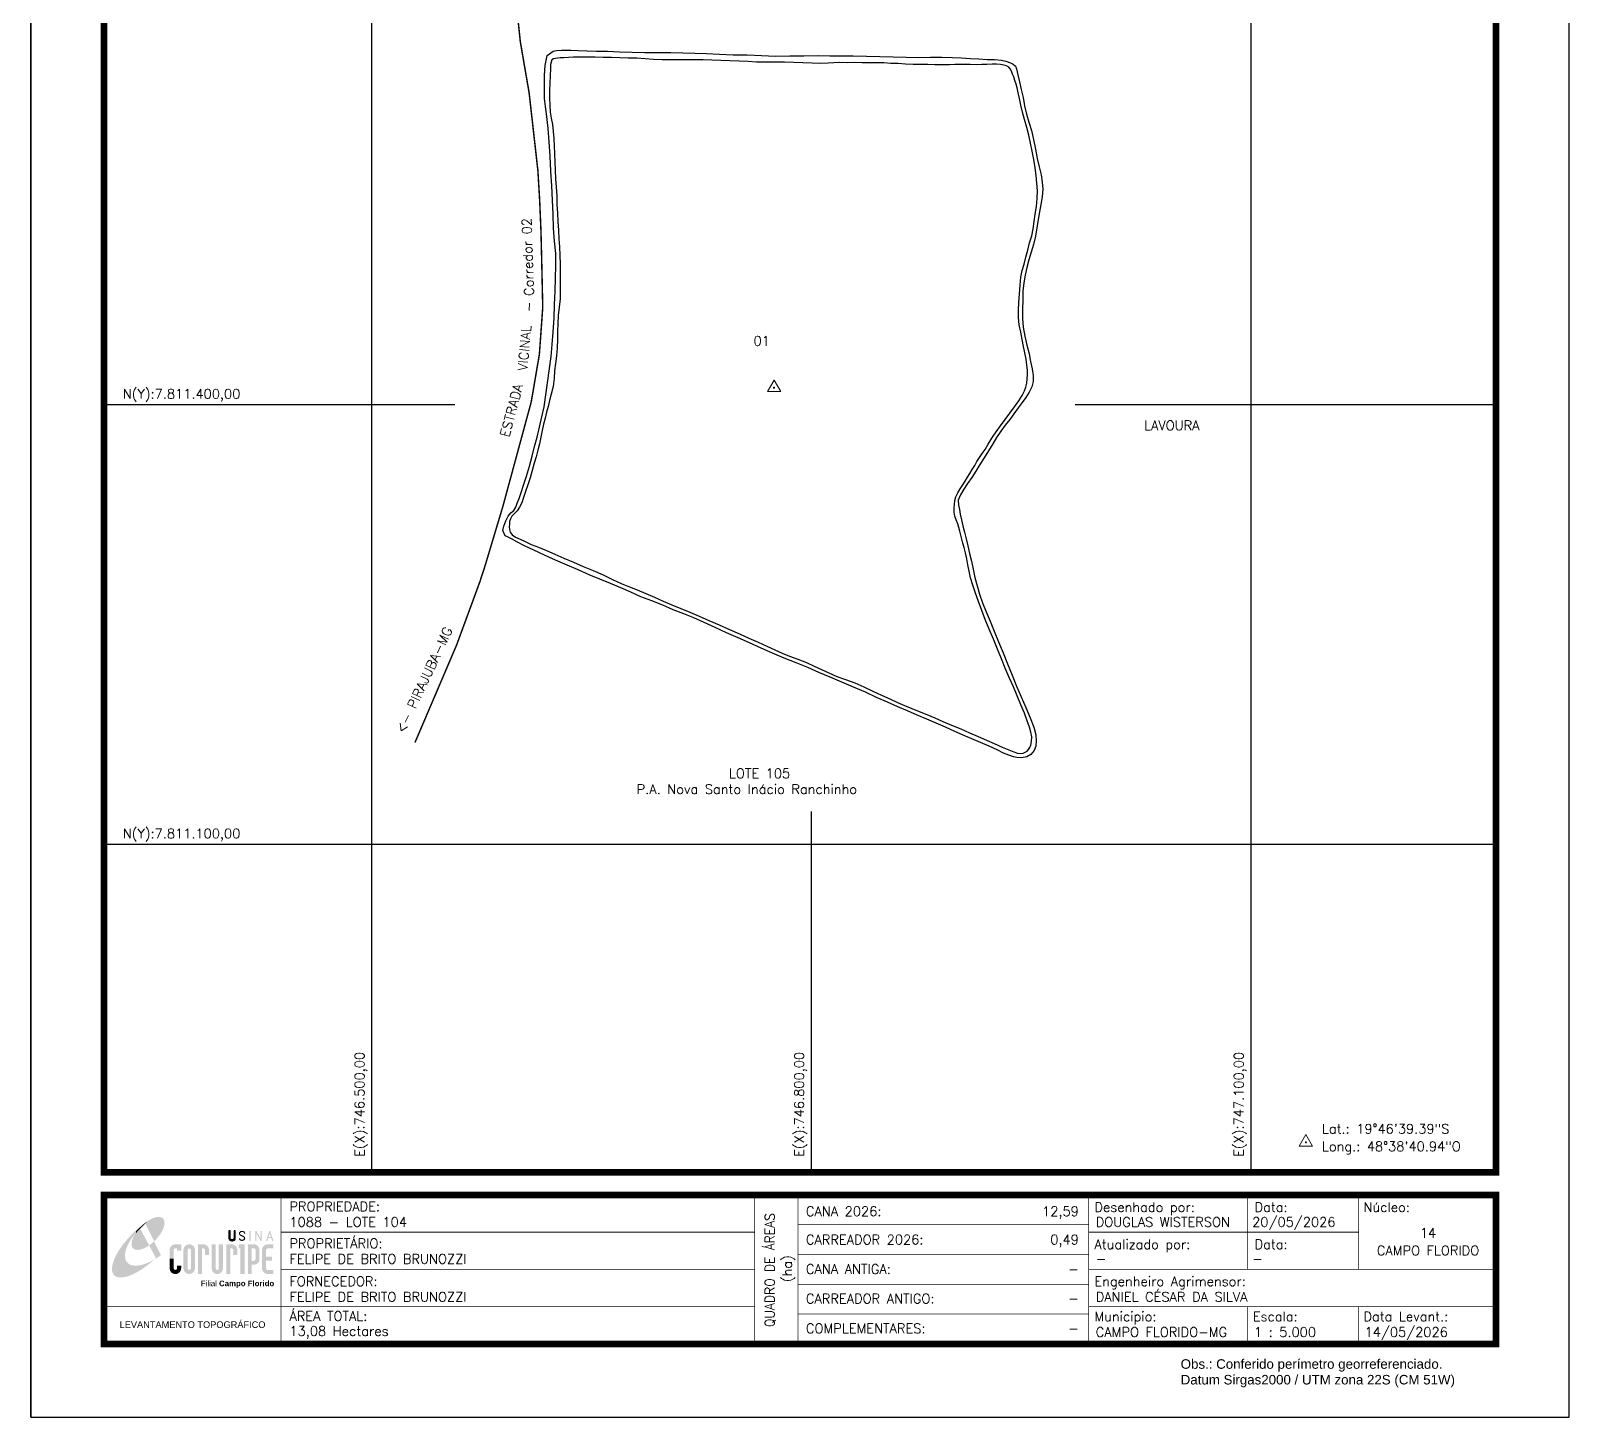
# Model space of a CAD drawing. Header units: millimetres. Extents: x 746267 to 747317, y 7810709 to 7812194.
# Drawn here: x 746267 to 747317, y 7810709 to 7811655 of the extents above; entities that cross this region are included whole.
import ezdxf
from ezdxf.enums import TextEntityAlignment as Align

# ---------------------------------------------------------------- set-up
doc = ezdxf.new("R2010")
doc.units = ezdxf.units.MM
doc.linetypes.add('LIN0', pattern=[0])
for name, color, linetype in [('0114001088', 1, 'Continuous'), ('0114001088001', 5, 'Continuous'), ('CONFRONTANTES', 7, 'Continuous'), ('ESTRADA', 1, 'Continuous'), ('MALHA', 8, 'Continuous'), ('MARGEM', 5, 'Continuous'), ('TEXTO', 7, 'Continuous')]:
    doc.layers.add(name, color=color, linetype=linetype)
doc.styles.add('ARIAL', font='arial.ttf')
doc.styles.add('marcelo', font='arial.ttf')
doc.styles.add('Simplex', font='simplex.shx')
doc.styles.get("Standard").update_dxf_attribs({"font": 'arial.ttf'})

# ---------------------------------------------------------------- blocks, each defined once
blk = doc.blocks.new('A$C78F83FB3')
at = {"layer": 'MARGEM'}
h = blk.add_hatch(color=20, dxfattribs=at)
edge = h.paths.add_edge_path()
edge.add_ellipse((19.49, 23.77), major_axis=(-6.68, -6.67), ratio=0.469426, start_angle=292.73277, end_angle=601.25787)
edge.add_ellipse((22.83, 22.05), major_axis=(12.64, 11.29), ratio=0.457614, start_angle=79.90686, end_angle=107.91393)
edge = h.paths.add_edge_path()
edge.add_ellipse((18.28, 18.7), major_axis=(13.95, 13.59), ratio=0.386848, start_angle=63.96117, end_angle=264.59932)
edge.add_ellipse((22.83, 22.05), major_axis=(12.64, 11.29), ratio=0.457614, start_angle=107.91393, end_angle=245.11815, ccw=False)
edge.add_ellipse((19.49, 23.77), major_axis=(-6.68, -6.67), ratio=0.469426, start_angle=241.25787, end_angle=292.73277, ccw=False)
for color, points in [(20, [(15.46, 26.12), (14.17, 24.81), (14.06, 24.24), (14.39, 23.97), (14.67, 24.54), (19.47, 29.32), (18.48, 28.66), (17.31, 27.78)]), (7, [(58.42, 24.9), (57.9, 24.9), (57.9, 21.73, -0.414214), (57.15, 20.98), (56.84, 20.98, -0.414214), (56.09, 21.73), (56.09, 24.9), (55.57, 24.9), (55.57, 21.73, 0.414214), (56.84, 20.46), (57.15, 20.46, 0.414214), (58.42, 21.73)]), (7, [(61.7, 24.9), (61.23, 24.9, 0.396318), (60.04, 23.78), (60.04, 23.72, 0.151912), (60.39, 22.97), (60.46, 22.92), (62.18, 22), (62.85, 21.83, 0.12407), (62.51, 22.42), (60.75, 23.36, -0.13192), (60.56, 23.77, -0.385578), (61.23, 24.37), (61.7, 24.37, -0.414214), (62.37, 23.7), (62.89, 23.7, 0.414214)]), (7, [(62.37, 23.7), (62.89, 23.7, 0.414214), (61.7, 24.9), (61.23, 24.9, 0.396318), (60.04, 23.78), (60.04, 23.72, 0.151912), (60.39, 22.97), (60.46, 22.92), (62.18, 22), (62.18, 22, -0.131921), (62.37, 21.59, -0.385578), (61.7, 20.98), (61.23, 20.98, -0.414214), (60.56, 21.65), (60.04, 21.65, 0.414214), (61.23, 20.46), (61.7, 20.46, 0.402546), (62.89, 21.61, 0.165292), (62.51, 22.42), (60.75, 23.36, -0.13192), (60.56, 23.77, -0.385578), (61.23, 24.37), (61.7, 24.37, -0.414214)]), (7, [(30.97, 12.46), (29.13, 12.46), (29.13, 8.21, 1), (34.29, 8.21), (34.29, 9.41), (32.45, 9.41), (32.45, 8.21, -1), (30.97, 8.21)])]:
    blk.add_hatch(color=color, dxfattribs=at).paths.add_polyline_path(points)
h = blk.add_hatch(color=7, dxfattribs=at)
h.paths.add_polyline_path([(65.24, 24.9), (64.72, 24.9), (64.72, 20.46), (65.24, 20.46)])
h.paths.add_polyline_path([(67.38, 20.46), (67.9, 20.46), (67.9, 23.74), (69.74, 20.46), (70.23, 20.46), (70.23, 24.9), (69.71, 24.9), (69.71, 21.58), (67.85, 24.9), (67.38, 24.9)])
h.paths.add_polyline_path([(72.17, 20.46), (72.72, 20.46), (73.14, 21.73), (74.49, 21.73), (74.9, 20.46), (75.45, 20.46), (74, 24.9), (73.62, 24.9)])
h.paths.add_polyline_path([(73.81, 23.8), (74.32, 22.25), (73.31, 22.25)], flags=16)
h = blk.add_hatch(color=7, dxfattribs=at)
h.paths.add_polyline_path([(31.71, 18.93, 0.414214), (29.13, 16.35), (29.13, 12.46), (30.97, 12.46), (30.97, 16.35, -0.414214), (31.71, 17.09), (32.45, 17.09), (32.45, 16.02), (34.29, 16.02), (34.29, 18.93)])
h.paths.add_polyline_path([(44.15, 17.09, -0.414214), (44.89, 16.35), (44.89, 14.1), (46.72, 14.1), (46.72, 16.17, 0.433937), (44.15, 18.93), (41.77, 18.93), (41.77, 12.46), (43.61, 12.46), (43.61, 17.09)])
h.paths.add_polyline_path([(43.61, 12.46), (41.77, 12.46), (41.77, 5.62), (43.61, 5.62)])
h.paths.add_polyline_path([(47.92, 12.46), (49.75, 12.46), (49.75, 18.93), (47.92, 18.93)])
h.paths.add_polyline_path([(52.91, 18.93), (51.08, 18.93), (51.08, 12.46), (52.91, 12.46)])
h.paths.add_polyline_path([(51.08, 8.12, -1), (49.75, 8.12), (49.75, 12.46), (47.92, 12.46), (47.92, 8.12, 1), (52.91, 8.12), (52.91, 12.46), (51.08, 12.46)])
h.paths.add_polyline_path([(54.41, 12.46), (56.25, 12.46), (56.25, 17.09), (56.79, 17.09, -0.414214), (57.53, 16.35), (57.53, 14.1), (59.36, 14.1), (59.36, 16.17, 0.433937), (56.79, 18.93), (54.41, 18.93)])
h.paths.add_polyline_path([(56.25, 12.46), (54.41, 12.46), (54.41, 5.62), (56.25, 5.62)])
h.paths.add_polyline_path([(60.73, 12.46), (62.58, 12.46), (62.58, 18.93), (60.02, 18.93), (60.02, 17.08), (60.73, 17.08)])
h.paths.add_polyline_path([(62.58, 12.46), (60.73, 12.46), (60.73, 5.62), (62.58, 5.62)])
h.paths.add_polyline_path([(64.06, 12.46), (65.82, 12.46), (65.82, 17.17), (66.66, 17.17, -0.450417), (67.48, 16.25), (67.48, 12.46), (69.24, 12.46, 0.002307), (69.24, 12.48, 0.005282), (69.23, 12.54, -0.000938), (69.23, 12.53), (69.23, 16.17, 0.433937), (66.66, 18.93), (64.06, 18.93)])
h.paths.add_polyline_path([(64.06, 5.62), (65.82, 5.62), (65.82, 9.77), (66.66, 9.77, 0.426056), (69.24, 12.46), (67.48, 12.46), (67.48, 12.45, -0.450417), (66.66, 11.53), (65.82, 11.53), (65.82, 12.46), (64.06, 12.46)])
h.paths.add_polyline_path([(70.37, 12.46), (74.87, 12.46), (74.87, 13.44), (72.21, 13.44), (72.21, 16.35, -0.414214), (72.95, 17.09), (75.38, 17.09), (75.38, 18.93), (72.95, 18.93, 0.414214), (70.37, 16.35)])
h.paths.add_polyline_path([(72.21, 11.62), (74.87, 11.62), (74.87, 12.46), (70.37, 12.46), (70.37, 8.21, 0.414214), (72.95, 5.62), (75.38, 5.62), (75.38, 7.47), (72.95, 7.47, -0.414214), (72.21, 8.21)])
h = blk.add_hatch(color=7, dxfattribs=at)
h.paths.add_polyline_path([(35.29, 16.35), (35.29, 8.21, 1), (40.46, 8.21, 0.016978), (40.45, 8.38), (40.45, 16.17, 0.433937), (37.88, 18.93), (37.87, 18.93, 0.41391)])
h.paths.add_polyline_path([(38.62, 16.35), (38.62, 8.21, -1), (37.13, 8.21), (37.13, 16.35, -1)], flags=16)
at = {"layer": 'MARGEM', "color": 7}
blk.add_lwpolyline([(58.42, 24.9), (57.9, 24.9), (57.9, 21.73, -0.414214), (57.15, 20.98), (56.84, 20.98, -0.414214), (56.09, 21.73), (56.09, 24.9), (55.57, 24.9), (55.57, 21.73, 0.414214), (56.84, 20.46), (57.15, 20.46, 0.414214), (58.42, 21.73), (58.42, 24.9)], format="xyb", close=True, dxfattribs=at)
at = {"layer": 'MARGEM', "color": 252, "insert": (43.05, 2.72), "char_height": 2.5, "attachment_point": 1, "style": 'ARIAL'}
blk.add_mtext_dynamic_manual_height_columns('Filial {\\fArial|b1|i0|c0|p34;Campo Florido}', width=33.0271, gutter_width=2.46, heights=[2.95], dxfattribs=at)

msp = doc.modelspace()

# ---------------------------------------------------------------- linework, layer by layer
at = {"layer": '0114001088', "elevation": 618.1}
msp.add_lwpolyline([(746924.9, 7811635.3), (746929.7, 7811634.8), (746932.6, 7811634.2), (746935.9, 7811633), (746937.6, 7811632.2), (746939.3, 7811630.7), (746940, 7811628.9), (746940.9, 7811624.9), (746942, 7811620.1), (746943.1, 7811614.8), (746944.4, 7811609.3), (746945.5, 7811603.6), (746946.7, 7811598), (746948.4, 7811592.6), (746950.1, 7811586.9), (746951.5, 7811580.7), (746952.9, 7811574.2), (746954.1, 7811567.7), (746955.4, 7811562.1), (746956.7, 7811556.7), (746957.5, 7811551.6), (746957.8, 7811546.8), (746957.4, 7811541.7), (746956.5, 7811536.5), (746955.6, 7811531.3), (746954.7, 7811526.1), (746953.8, 7811520.5), (746952.9, 7811514.7), (746951.6, 7811509.2), (746949.9, 7811503.9), (746948.3, 7811498.7), (746947.1, 7811493.5), (746945.8, 7811488.2), (746944.9, 7811483), (746944.3, 7811477.3), (746944.2, 7811471.3), (746944, 7811464.8), (746944.1, 7811458.6), (746944.6, 7811452.6), (746945.7, 7811446.6), (746947.1, 7811440.4), (746948.5, 7811434.6), (746949.6, 7811429.2), (746950.6, 7811424.3), (746951.3, 7811419.8), (746951.4, 7811415.6), (746950.5, 7811412), (746948.6, 7811408.4), (746946.3, 7811404.8), (746943.8, 7811401.3), (746941.1, 7811397.6), (746938.2, 7811393.6), (746935.4, 7811389.7), (746932.3, 7811385.8), (746929.3, 7811381.8), (746926.3, 7811377.5), (746923.7, 7811373.2), (746920.9, 7811368.4), (746917.9, 7811363.5), (746914.9, 7811358.9), (746912.1, 7811354.4), (746909.4, 7811350.1), (746906.6, 7811346), (746903.9, 7811342.2), (746901.7, 7811338.3), (746900.2, 7811334.6), (746900.4, 7811331.3), (746901, 7811328.2), (746901.6, 7811325.1), (746902.3, 7811321.3), (746903.2, 7811317.2), (746904.4, 7811312.9), (746905.6, 7811308.3), (746906.8, 7811303.4), (746907.9, 7811298.3), (746909.2, 7811293.1), (746910.4, 7811287.6), (746911.6, 7811282), (746913, 7811276.3), (746914.6, 7811270.5), (746916.8, 7811264.6), (746919.3, 7811258.5), (746922, 7811252), (746924.8, 7811245.2), (746927.7, 7811238), (746930.8, 7811230.6), (746933.8, 7811222.9), (746936.9, 7811215.3), (746940, 7811207.8), (746943.2, 7811200.4), (746946.3, 7811193.1), (746949.2, 7811186.2), (746951.7, 7811179.7), (746953.1, 7811174.6), (746953.4, 7811170.4), (746953.2, 7811166.7), (746952, 7811163.8), (746949.8, 7811161.2), (746946.9, 7811159.5), (746943.4, 7811158.8), (746940.2, 7811159.1), (746937.8, 7811159.6), (746934.8, 7811160.6), (746931.1, 7811162.1), (746926.7, 7811164.2), (746921.3, 7811166.7), (746915.4, 7811169.2), (746909.4, 7811171.8), (746903.6, 7811174.3), (746897.9, 7811176.9), (746891.5, 7811179.7), (746885, 7811182.4), (746878.8, 7811185.3), (746872.2, 7811188), (746865.6, 7811190.9), (746858.9, 7811193.7), (746851.9, 7811196.9), (746844.5, 7811200.1), (746836.8, 7811203.6), (746828.8, 7811207), (746820.7, 7811210.5), (746812.8, 7811213.8), (746805.1, 7811217), (746797.5, 7811220.4), (746789.5, 7811223.7), (746781.4, 7811226.9), (746773.5, 7811230.2), (746765.7, 7811233.6), (746757.8, 7811237.3), (746749.9, 7811240.8), (746742, 7811244.1), (746734.2, 7811247.7), (746726.8, 7811251.2), (746719.8, 7811254.3), (746712.9, 7811257), (746705.7, 7811259.9), (746698.5, 7811263), (746691, 7811265.9), (746683.6, 7811268.8), (746676.8, 7811271.9), (746669.9, 7811274.9), (746662.9, 7811277.8), (746655.6, 7811280.7), (746648.3, 7811283.8), (746640.8, 7811287.1), (746633.2, 7811290.4), (746625.4, 7811293.8), (746617.7, 7811297.2), (746610.5, 7811300.5), (746604.1, 7811303.5), (746599, 7811306.2), (746595.3, 7811308.3), (746592.6, 7811309.6), (746590.9, 7811310.3), (746589.4, 7811313.9), (746590, 7811316.8), (746591.4, 7811320.5), (746592.9, 7811323.8), (746594.8, 7811325.9), (746596.8, 7811327.6), (746598.2, 7811329.8), (746599.2, 7811332.5), (746600.6, 7811335.9), (746601.9, 7811339.9), (746603.5, 7811345), (746605.6, 7811351.1), (746607.6, 7811357.8), (746609.3, 7811364.7), (746611, 7811371.2), (746612.7, 7811377.7), (746614.4, 7811384.4), (746616, 7811391.4), (746617.5, 7811398.3), (746622.3, 7811432.7), (746623, 7811440.9), (746623.8, 7811449.6), (746624.3, 7811458.8), (746624.7, 7811468.1), (746625, 7811477.3), (746625.4, 7811486.2), (746625.6, 7811494.7), (746625.5, 7811503), (746624.6, 7811511.4), (746624, 7811520.2), (746623.6, 7811529.7), (746623.2, 7811539.4), (746622.8, 7811549.2), (746622.2, 7811559.1), (746621.6, 7811569.3), (746620.9, 7811579.1), (746620.4, 7811588.2), (746619.3, 7811596.4), (746618.4, 7811603.3), (746617.9, 7811608.7), (746617.9, 7811624.3), (746618.2, 7811631.2), (746619.7, 7811638.1), (746623.6, 7811641), (746625.9, 7811641.4), (746629.5, 7811641.7), (746632.4, 7811641.7), (746635.8, 7811641.7), (746640.7, 7811641.5), (746646.9, 7811641.2), (746653.4, 7811641.1), (746660.8, 7811640.9), (746669, 7811640.6), (746677.6, 7811640.3), (746686.3, 7811640.1), (746695.2, 7811640.1), (746704, 7811640), (746712.2, 7811639.8), (746720.3, 7811639.6), (746728.4, 7811639.4), (746737.2, 7811639), (746746.6, 7811638.6), (746756.2, 7811638.4), (746765.8, 7811638.1), (746775.5, 7811637.7), (746785.2, 7811637.8), (746794.8, 7811637.9), (746804.5, 7811638), (746812.5, 7811637.9), (746820, 7811637.9), (746828.5, 7811637.8), (746837.5, 7811637.6), (746846.6, 7811637.4), (746855.7, 7811637.2), (746864.6, 7811636.9), (746873, 7811636.7), (746881.2, 7811636.8), (746889, 7811636.8), (746896.1, 7811636.6), (746902.3, 7811636.4), (746908.3, 7811636.1), (746914.3, 7811635.7), (746920, 7811635.4)], close=True, dxfattribs=at)
at = {"layer": '0114001088001', "elevation": 618.1}
msp.add_lwpolyline([(746626.7, 7811636.3), (746625.2, 7811636.1), (746623.9, 7811635.8), (746622.8, 7811635), (746622.3, 7811633.6), (746622, 7811631.8), (746621.9, 7811629.2), (746621.3, 7811614.1), (746621.3, 7811609.2), (746621.4, 7811604.1), (746621.7, 7811599.4), (746622.3, 7811595.3), (746623.2, 7811591), (746623.8, 7811586.3), (746624.1, 7811581.4), (746624.4, 7811576.4), (746624.6, 7811571), (746624.9, 7811565.5), (746625.1, 7811559.8), (746625.3, 7811554), (746625.8, 7811548.1), (746626.2, 7811542.2), (746626.3, 7811536.3), (746626.7, 7811530.4), (746627, 7811524.6), (746627.3, 7811518.8), (746627.6, 7811513), (746628, 7811507.4), (746628.3, 7811501.7), (746628.5, 7811495.8), (746628.6, 7811489.8), (746628.6, 7811483.9), (746628.6, 7811478), (746628.4, 7811472), (746627.8, 7811466.3), (746627.1, 7811460.7), (746626.8, 7811455.2), (746626.6, 7811449.7), (746626.6, 7811444.3), (746626.4, 7811438.7), (746625.9, 7811433.1), (746625.3, 7811427.8), (746624.7, 7811422.8), (746624.3, 7811417.6), (746623.6, 7811412.1), (746622.4, 7811406.9), (746621.1, 7811402.6), (746620.2, 7811398.6), (746619.2, 7811394.8), (746618.2, 7811390.7), (746617.2, 7811386.5), (746616.3, 7811382.2), (746615.3, 7811377.6), (746614.3, 7811373.2), (746613.2, 7811368.8), (746612, 7811364.3), (746610.7, 7811359.8), (746609.4, 7811355), (746608, 7811350), (746606.5, 7811345.2), (746604.9, 7811340.5), (746603.5, 7811336.4), (746602.3, 7811332.9), (746600.8, 7811329.9), (746599.1, 7811327.4), (746597.1, 7811325.4), (746595.5, 7811323.7), (746594.5, 7811322), (746593.9, 7811320.2), (746593.8, 7811318.3), (746593.7, 7811316.5), (746593.8, 7811314.7), (746594.4, 7811312.9), (746595.8, 7811311.1), (746598.1, 7811309.5), (746601.1, 7811308), (746604.6, 7811306.4), (746608.8, 7811304.5), (746613.7, 7811302.5), (746619.1, 7811300.2), (746624.9, 7811297.7), (746631, 7811295.1), (746637.6, 7811292.3), (746644.3, 7811289.4), (746651.1, 7811286.6), (746657.9, 7811283.6), (746664.3, 7811280.6), (746670.2, 7811277.9), (746675.7, 7811275.6), (746681.1, 7811273.4), (746687, 7811271), (746692.8, 7811268.5), (746698.8, 7811265.8), (746704.7, 7811263.2), (746710.8, 7811260.8), (746716.9, 7811258.2), (746723.3, 7811255.4), (746730, 7811252.5), (746737, 7811249.5), (746744, 7811246.4), (746750.8, 7811243.4), (746757.3, 7811240.5), (746763.7, 7811237.7), (746769.6, 7811235), (746774.9, 7811232.6), (746779.9, 7811230.3), (746785.1, 7811228.3), (746790.7, 7811226.2), (746796.6, 7811223.8), (746801.9, 7811221.4), (746806.9, 7811219.1), (746811.9, 7811216.8), (746817.3, 7811214.3), (746823.2, 7811212.4), (746829.5, 7811210), (746835.7, 7811207.2), (746841.8, 7811204.4), (746847.7, 7811201.7), (746853.6, 7811199.2), (746858.7, 7811196.6), (746863.6, 7811194.6), (746868.4, 7811192.5), (746873.4, 7811190.5), (746878.7, 7811188.5), (746884.1, 7811186.2), (746889.6, 7811183.7), (746895.5, 7811181.2), (746901.9, 7811178.7), (746907.9, 7811176), (746913.8, 7811173.3), (746919.5, 7811170.9), (746924.8, 7811168.6), (746930.2, 7811166.2), (746934.7, 7811164.4), (746938.1, 7811162.9), (746940.7, 7811162.1), (746942.9, 7811161.9), (746944.5, 7811162), (746945.9, 7811162.6), (746947.2, 7811163.5), (746948.2, 7811164.6), (746949, 7811165.9), (746949.8, 7811167.6), (746950.2, 7811170.1), (746950.3, 7811173.1), (746949.8, 7811176.4), (746948.7, 7811179.8), (746947.2, 7811184.1), (746945.3, 7811189.4), (746943, 7811195.1), (746940.4, 7811201.1), (746937.8, 7811207.4), (746935, 7811213.6), (746932.3, 7811220), (746929.7, 7811226.5), (746927, 7811233.1), (746924.2, 7811239.8), (746921.3, 7811246.6), (746918.6, 7811253.2), (746916.2, 7811259.4), (746914, 7811265.4), (746912, 7811271.2), (746910.1, 7811276.6), (746908.6, 7811281.6), (746907.6, 7811286.2), (746906.8, 7811290.6), (746906.1, 7811294.7), (746905.1, 7811298.7), (746904.2, 7811302.3), (746903.4, 7811305.3), (746902.6, 7811308.1), (746902, 7811310.8), (746901.3, 7811313.4), (746900.6, 7811316), (746899.8, 7811318.6), (746898.8, 7811321.2), (746897.9, 7811323.8), (746897.4, 7811326.4), (746897.3, 7811329), (746897.6, 7811331.6), (746897.9, 7811334.5), (746898.6, 7811337), (746899.8, 7811339.6), (746901.5, 7811342.3), (746903.3, 7811345.1), (746905, 7811347.7), (746906.4, 7811350.3), (746908, 7811352.9), (746909.7, 7811355.6), (746911.4, 7811358.3), (746912.9, 7811361), (746914.6, 7811363.7), (746916.5, 7811366.4), (746918.5, 7811369.3), (746920.6, 7811372.8), (746923.1, 7811376.9), (746926.1, 7811381.2), (746929.1, 7811385.4), (746932.2, 7811389.6), (746935.3, 7811394), (746938.5, 7811398.4), (746941.5, 7811402.4), (746943.8, 7811406), (746945.5, 7811409.2), (746946.4, 7811411.8), (746947, 7811414.5), (746947.3, 7811417.4), (746947.5, 7811420.4), (746947.4, 7811423.4), (746947.1, 7811426.8), (746946.6, 7811430.9), (746945.6, 7811435.1), (746944.7, 7811439.6), (746943.9, 7811444.3), (746942.8, 7811449.3), (746941.8, 7811454.3), (746941.3, 7811459.3), (746941.2, 7811464.4), (746941.5, 7811469.6), (746941.9, 7811475.4), (746942.4, 7811481.4), (746943, 7811486.8), (746943.9, 7811491.3), (746945.1, 7811495.7), (746946.3, 7811500.4), (746947.6, 7811505.3), (746948.9, 7811510.2), (746950.3, 7811514.9), (746951.2, 7811519.7), (746952, 7811524.7), (746952.7, 7811529.8), (746953.6, 7811535.1), (746954.1, 7811540.5), (746954.2, 7811545.7), (746953.9, 7811550.9), (746953.3, 7811556.2), (746952.6, 7811561.5), (746951.7, 7811567.1), (746950.6, 7811572.8), (746949.6, 7811578.3), (746948.3, 7811583.6), (746947.1, 7811588.9), (746945.5, 7811594.3), (746944.1, 7811599.4), (746942.9, 7811604.1), (746942, 7811608.6), (746941.1, 7811612.6), (746940.4, 7811615.9), (746939.6, 7811618.6), (746938.8, 7811621), (746938.1, 7811623.4), (746937.3, 7811625.4), (746936.6, 7811627.3), (746935.6, 7811628.9), (746934.6, 7811630), (746933.1, 7811631), (746931.3, 7811631.5), (746929.1, 7811631.9), (746926.4, 7811632.2), (746923.3, 7811632.1), (746919.8, 7811631.9), (746916.2, 7811631.8), (746912.4, 7811631.7), (746908.4, 7811631.8), (746904.3, 7811631.9), (746900.8, 7811632), (746897.9, 7811631.9), (746894.1, 7811631.7), (746889.3, 7811631.6), (746884.1, 7811631.7), (746879.4, 7811631.8), (746874.4, 7811631.9), (746869.4, 7811631.9), (746864.1, 7811632.2), (746859.1, 7811632.5), (746854.2, 7811632.7), (746849.3, 7811633), (746844.4, 7811633), (746839.4, 7811633), (746834.5, 7811633), (746829.6, 7811633.2), (746824.3, 7811633.1), (746819.4, 7811633.2), (746815.2, 7811633.1), (746811.3, 7811632.9), (746806.3, 7811632.7), (746800.5, 7811632.9), (746794.2, 7811633.1), (746787.9, 7811633.3), (746781.5, 7811633.5), (746775, 7811633.4), (746768.6, 7811633.4), (746762.5, 7811633.6), (746756.7, 7811633.9), (746750.7, 7811634.1), (746744.4, 7811634.3), (746738.2, 7811634.6), (746732.1, 7811634.8), (746726.1, 7811635), (746720.4, 7811635.1), (746715.1, 7811635), (746709.8, 7811635), (746703.9, 7811635.1), (746698, 7811635.2), (746692.3, 7811635.4), (746686.6, 7811635.7), (746680.8, 7811636.2), (746675, 7811636.3), (746669.2, 7811636.5), (746663.5, 7811636.7), (746657.9, 7811636.7), (746652.3, 7811636.8), (746646.9, 7811636.8), (746641.9, 7811636.9), (746637.7, 7811636.9), (746634.1, 7811636.7), (746631, 7811636.5), (746628.5, 7811636.4)], close=True, dxfattribs=at)
at = {"layer": 'ESTRADA', "const_width": 1, "elevation": 606}
msp.add_lwpolyline([(746568.4, 7811787.7), (746582.4, 7811748), (746586.8, 7811727.8), (746593.2, 7811703.1), (746598.5, 7811673.9), (746601.3, 7811647.4), (746607.3, 7811612.6), (746613.3, 7811559.4), (746614.5, 7811539.2), (746615.4, 7811517.9), (746615.9, 7811497.3), (746616.6, 7811466.3), (746614.3, 7811434.2), (746608.8, 7811401.9), (746589.5, 7811330.8), (746580.4, 7811300.4), (746577.2, 7811289.8), (746573.7, 7811279), (746557.8, 7811235.8), (746529.4, 7811169.3)], dxfattribs=at)
at = {"layer": 'MALHA'}
for points in [[(747100, 7810876.1), (747100, 7812036.1)], [(746500, 7810876.1), (746500, 7811894.8)], [(746317.2, 7811400), (746556.5, 7811400)], [(746979.9, 7811400), (747267.2, 7811400)], [(746800, 7810876.1), (746800, 7811122.3)], [(746317.2, 7811100), (747267.2, 7811100)]]:
    msp.add_lwpolyline(points, dxfattribs=at)
at = {"layer": 'MARGEM', "color": 174, "linetype": 'LIN0'}
msp.add_line((746267.2, 7810708.9), (746267.2, 7812193.9), dxfattribs=at)
at = {"layer": 'MARGEM', "color": 174, "linetype": 'LIN0', "flags": 128}
msp.add_lwpolyline([(747317.2, 7810708.9), (747317.2, 7812193.9), (746267.2, 7812193.9), (746267.2, 7810708.9)], close=True, dxfattribs=at)
at = {"layer": 'MARGEM', "color": 174, "linetype": 'LIN0', "const_width": 4.54, "flags": 128}
for points in [[(747267.2, 7810876.1), (747267.2, 7812143.9), (746317.2, 7812143.9), (746317.2, 7810876.1)], [(746317.2, 7810860.6), (747267.2, 7810860.6), (747267.2, 7810758.9), (746317.2, 7810758.9)]]:
    msp.add_lwpolyline(points, close=True, dxfattribs=at)
at = {"layer": 'MARGEM', "color": 174, "linetype": 'LIN0', "flags": 128}
for points, const_width in [([(746438, 7810860.6), (746438, 7810758.9)], 0.505), ([(746438, 7810860.6), (746438, 7810759.9)], 0.5), ([(746761.2, 7810860.6), (746761.2, 7810760.2)], 0.505), ([(746790.9, 7810860.6), (746790.9, 7810760.2)], 0.505), ([(746989.2, 7810860.6), (746989.2, 7810760.2)], 0.505), ([(747097.7, 7810809.8), (747097.7, 7810860.6)], 0.505), ([(747173.5, 7810809.8), (747173.5, 7810860.6)], 0.505), ([(746438, 7810835.2), (746761.2, 7810835.2)], 0.505), ([(746790.9, 7810840.3), (746989.2, 7810840.3)], 0.505), ([(746989.2, 7810835.2), (747173.5, 7810835.2)], 0.505), ([(746790.9, 7810819.9), (746989.2, 7810819.9)], 0.505), ([(746438, 7810809.8), (746761.2, 7810809.8)], 0.505), ([(746989.2, 7810809.8), (747267.2, 7810809.8)], 0.505), ([(746790.9, 7810799.6), (746989.2, 7810799.6)], 0.505), ([(746317.2, 7810784.4), (746761.2, 7810784.4)], 0.505), ([(746989.2, 7810784.4), (747267.2, 7810784.4)], 0.505), ([(747097.7, 7810784.4), (747097.7, 7810759.2)], 0.505), ([(747173.5, 7810784.4), (747173.5, 7810759.2)], 0.505), ([(746790.9, 7810779.3), (746989.2, 7810779.3)], 0.505)]:
    msp.add_lwpolyline(points, dxfattribs=dict(at, const_width=const_width))
at = {"layer": 'TEXTO', "color": 7, "lineweight": 9, "flags": 128}
for points in [[(746770, 7811408.8), (746779, 7811408.8), (746774.5, 7811416.6)], [(747132.9, 7810893.9), (747142, 7810893.9), (747137.4, 7810901.8)]]:
    msp.add_lwpolyline(points, close=True, dxfattribs=at)
at = {"layer": 'TEXTO', "color": 7, "lineweight": 9, "const_width": 0.706, "flags": 128}
for points in [[(746774.1, 7811411.4, -1), (746774.8, 7811411.4, -1)], [(747137.1, 7810896.5, -1), (747137.8, 7810896.5, -1)]]:
    msp.add_lwpolyline(points, format="xyb", close=True, dxfattribs=at)

# ---------------------------------------------------------------- block references
at = {"layer": 'MARGEM', "linetype": 'ByBlock', "xscale": 1.529002714846904, "yscale": 1.529002714846904, "zscale": 1.529002714846904}
msp.add_blockref('A$C78F83FB3', (746317.4, 7810798), dxfattribs=at)

# ---------------------------------------------------------------- texts
at = {"layer": 'CONFRONTANTES', "linetype": 'Continuous', "style": 'Simplex'}
for s, rotation, p in [('Corredor 02', 92, (746610.6, 7811474.1)), ('- ', 87, (746610.1, 7811462.8)), (' VICINAL', 85, (746605.6, 7811418.2)), ('ESTRADA', 75, (746593.6, 7811377.2)), ('<- PIRAJUBA-MG', 425, (746522, 7811175))]:
    msp.add_text(s, height=6.5, rotation=rotation, dxfattribs=at).set_placement(p)
for s, p in [('LAVOURA', (747027, 7811382.4)), ('LOTE 105 ', (746743.7, 7811145)), ('P.A. Nova Santo Inácio Ranchinho', (746680.7, 7811134.2))]:
    msp.add_text(s, height=6.5, dxfattribs=at).set_placement(p)
at = {"layer": 'MALHA', "style": 'Simplex'}
for s, p in [('N(Y):7.811.400,00', (746370.1, 7811407.2)), ('N(Y):7.811.100,00', (746370.1, 7811107.2))]:
    msp.add_text(s, height=6.5, dxfattribs=at).set_placement(p, align=Align.MIDDLE_CENTER)
for s, p in [('E(X):746.500,00', (746491.6, 7810922.4)), ('E(X):746.800,00', (746791.6, 7810922.4)), ('E(X):747.100,00', (747091.6, 7810922.4))]:
    msp.add_text(s, height=6.5, rotation=90, dxfattribs=at).set_placement(p, align=Align.MIDDLE_CENTER)
at = {"layer": 'MARGEM', "color": 7, "linetype": 'Continuous', "lineweight": 9}
for s, style, p in [('PROPRIEDADE:', 'Simplex', (746443.7, 7810856)), ('Desenhado por:', 'Simplex', (746993.1, 7810855.5)), ('Data:', 'Simplex', (747102.4, 7810855.5)), ('Núcleo:', 'Simplex', (747176.7, 7810855.5)), ('PROPRIETÁRIO:', 'Simplex', (746443.7, 7810830.8)), ('Atualizado por:', 'Simplex', (746993.1, 7810830.2)), ('Data:', 'Simplex', (747102.4, 7810830.2)), ('FORNECEDOR:', 'Simplex', (746443.7, 7810804.9)), ('Engenheiro Agrimensor:', 'Simplex', (746993.1, 7810804.9)), ('ÁREA TOTAL:', 'Simplex', (746443.7, 7810781.2)), ('Municipio:', 'Simplex', (746993.1, 7810780.9)), ('Escala:', 'Simplex', (747101.2, 7810780.9)), ('Data Levant.:', 'Simplex', (747176.7, 7810780.9)), ('Obs.: Conferido perímetro georreferenciado.', 'marcelo', (747052, 7810748.5)), ('Datum Sirgas2000 / UTM zona 22S (CM 51W)', 'marcelo', (747052, 7810737.8))]:
    msp.add_text(s, height=6.5, dxfattribs=dict(at, style=style)).set_placement(p, align=Align.TOP_LEFT)
at = {"layer": 'MARGEM', "color": 7, "linetype": 'Continuous', "style": 'Simplex'}
for s, p in [('1088 - LOTE 104', (746443.7, 7810845.4)), ('CANA 2026:', (746796.2, 7810852.7)), ('DOUGLAS WISTERSON', (746994, 7810845.4)), ('20/05/2026', (747100.8, 7810845.4)), ('CARREADOR 2026:', (746796.2, 7810833.4)), ('FELIPE DE BRITO BRUNOZZI', (746443.7, 7810820.2)), ('-', (746994, 7810820.2)), ('-', (747100.8, 7810820.2)), ('CANA ANTIGA:', (746796.2, 7810813.3)), ('FELIPE DE BRITO BRUNOZZI', (746443.7, 7810794.3)), ('CARREADOR ANTIGO:', (746796.2, 7810793.1)), ('DANIEL CÉSAR DA SILVA', (746994, 7810794.3)), ('COMPLEMENTARES:', (746796.2, 7810772.8)), ('13,08 Hectares', (746443.7, 7810771)), ('CAMPO FLORIDO-MG', (746994, 7810770.3)), ('1 : 5.000', (747102, 7810770.3)), ('14/05/2026', (747177.5, 7810770.3))]:
    msp.add_text(s, height=6.5, dxfattribs=at).set_placement(p, align=Align.TOP_LEFT)
at = {"layer": 'MARGEM', "color": 7, "linetype": 'Continuous', "style": 'Simplex', "width": 0.95}
msp.add_text('QUADRO DE ÁREAS', height=6.5, rotation=90, dxfattribs=at).set_placement((746771.5, 7810809.3), align=Align.MIDDLE_CENTER)
at = {"layer": 'MARGEM', "color": 7, "linetype": 'Continuous', "style": 'Simplex'}
for s, p in [('12,59', (746982.5, 7810852.7)), ('0,49', (746982.5, 7810833.4)), ('-', (746982.5, 7810813.3)), ('-', (746982.5, 7810793.1)), ('-', (746982.5, 7810772.8))]:
    msp.add_text(s, height=6.5, dxfattribs=at).set_placement(p, align=Align.TOP_RIGHT)
for s, p in [('14', (747220.8, 7810834.7)), ('CAMPO FLORIDO', (747220.8, 7810822.7))]:
    msp.add_text(s, height=6.5, dxfattribs=at).set_placement(p, align=Align.MIDDLE_CENTER)
msp.add_text('(ha)', height=6.5, rotation=90, dxfattribs=at).set_placement((746783.4, 7810810.3), align=Align.MIDDLE_CENTER)
at = {"layer": 'MARGEM', "color": 7, "linetype": 'ByBlock'}
msp.add_text('LEVANTAMENTO TOPOGRÁFICO', height=4.5, dxfattribs=at).set_placement((746377.6, 7810772.1), align=Align.MIDDLE_CENTER)
at = {"layer": 'TEXTO', "linetype": 'Continuous', "style": 'Simplex'}
msp.add_text('01', height=6.5, dxfattribs=at).set_placement((746766, 7811443.3), align=Align.MIDDLE_CENTER)
at = {"layer": 'TEXTO', "linetype": 'ByBlock', "style": 'Simplex'}
for s, p in [('Lat.: 19°46\'39.39"S', (747148.4, 7810902.5, 328.4)), ('Long.: 48°38\'40.94"O', (747148.4, 7810890.5, 328.4))]:
    msp.add_text(s, height=6.5, dxfattribs=at).set_placement(p)

doc.saveas('drawing.dxf')
